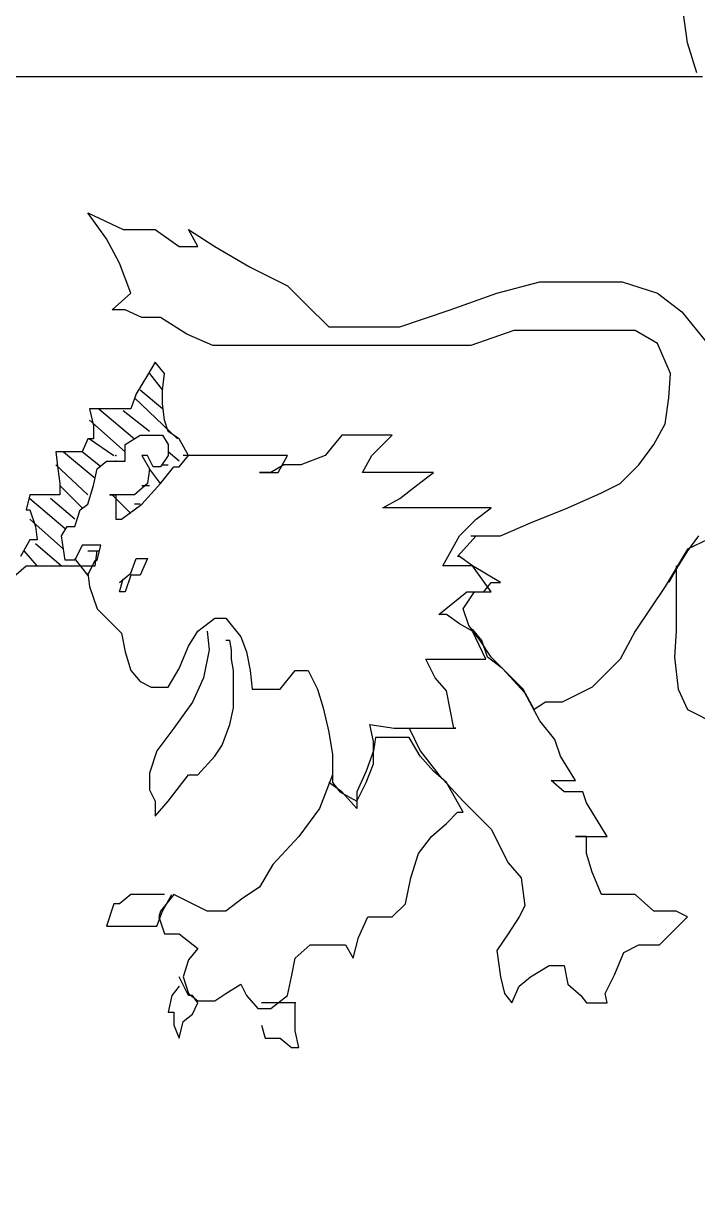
# Model space of a CAD drawing. Extents: x 748454 to 749044, y 4315881 to 4316908.
# Drawn here: x 748485.58 to 748489.2, y 4316742.19 to 4316748.42 of the extents above; entities that cross this region are included whole.
import ezdxf

# ---------------------------------------------------------------- set-up
doc = ezdxf.new("R2010")
doc.units = 0
doc.layers.get('0').update_dxf_attribs({"linetype": 'CONTINUOUS'})

msp = doc.modelspace()

# ---------------------------------------------------------------- linework, layer by layer
at = {"color": 0, "linetype": 'CONTINUOUS'}
for p, q in [((748489.14, 4316748.32), (748489.11, 4316748.54)), ((748489.14, 4316748.32), (748489.11, 4316748.54)), ((748489.19, 4316748.16), (748489.14, 4316748.32)), ((748489.19, 4316748.16), (748489.14, 4316748.32)), ((748485.2, 4316748.14), (748487.6, 4316748.14)), ((748485.2, 4316748.14), (748487.6, 4316748.14)), ((748487.6, 4316748.14), (748489.14, 4316748.14)), ((748487.6, 4316748.14), (748489.14, 4316748.14)), ((748489.14, 4316748.14), (748489.22, 4316748.14)), ((748489.14, 4316748.14), (748489.22, 4316748.14)), ((748486.03, 4316747.27), (748485.93, 4316747.41)), ((748485.93, 4316747.41), (748486.12, 4316747.32)), ((748486.03, 4316747.27), (748485.93, 4316747.41)), ((748485.93, 4316747.41), (748486.12, 4316747.32)), ((748486.12, 4316747.32), (748486.29, 4316747.32)), ((748486.12, 4316747.32), (748486.29, 4316747.32)), ((748486.29, 4316747.32), (748486.42, 4316747.23)), ((748486.29, 4316747.32), (748486.42, 4316747.23)), ((748486.47, 4316747.32), (748486.61, 4316747.23)), ((748486.52, 4316747.23), (748486.47, 4316747.32)), ((748486.47, 4316747.32), (748486.61, 4316747.23)), ((748486.52, 4316747.23), (748486.47, 4316747.32)), ((748486.1, 4316747.14), (748486.03, 4316747.27)), ((748486.1, 4316747.14), (748486.03, 4316747.27)), ((748486.42, 4316747.23), (748486.52, 4316747.23)), ((748486.42, 4316747.23), (748486.52, 4316747.23)), ((748486.61, 4316747.23), (748486.8, 4316747.12)), ((748486.61, 4316747.23), (748486.8, 4316747.12)), ((748486.16, 4316746.98), (748486.1, 4316747.14)), ((748486.16, 4316746.98), (748486.1, 4316747.14)), ((748486.8, 4316747.12), (748487, 4316747.02)), ((748486.8, 4316747.12), (748487, 4316747.02)), ((748487, 4316747.02), (748487.1, 4316746.92)), ((748487, 4316747.02), (748487.1, 4316746.92)), ((748488.12, 4316746.98), (748488.35, 4316747.04)), ((748488.12, 4316746.98), (748488.35, 4316747.04)), ((748488.35, 4316747.04), (748488.58, 4316747.04)), ((748488.35, 4316747.04), (748488.58, 4316747.04)), ((748488.58, 4316747.04), (748488.79, 4316747.04)), ((748488.58, 4316747.04), (748488.79, 4316747.04)), ((748488.79, 4316747.04), (748488.98, 4316746.98)), ((748488.79, 4316747.04), (748488.98, 4316746.98)), ((748486.06, 4316746.89), (748486.16, 4316746.98)), ((748486.06, 4316746.89), (748486.16, 4316746.98)), ((748487.87, 4316746.89), (748488.12, 4316746.98)), ((748487.87, 4316746.89), (748488.12, 4316746.98)), ((748488.98, 4316746.98), (748489.11, 4316746.88)), ((748488.98, 4316746.98), (748489.11, 4316746.88)), ((748486.13, 4316746.89), (748486.06, 4316746.89)), ((748486.13, 4316746.89), (748486.06, 4316746.89)), ((748486.22, 4316746.85), (748486.13, 4316746.89)), ((748486.22, 4316746.85), (748486.13, 4316746.89)), ((748487.1, 4316746.92), (748487.22, 4316746.8)), ((748487.1, 4316746.92), (748487.22, 4316746.8)), ((748487.6, 4316746.8), (748487.87, 4316746.89)), ((748487.6, 4316746.8), (748487.87, 4316746.89)), ((748486.32, 4316746.85), (748486.22, 4316746.85)), ((748486.32, 4316746.85), (748486.22, 4316746.85)), ((748486.46, 4316746.76), (748486.32, 4316746.85)), ((748486.46, 4316746.76), (748486.32, 4316746.85)), ((748489.11, 4316746.88), (748489.24, 4316746.72)), ((748489.11, 4316746.88), (748489.24, 4316746.72)), ((748486.6, 4316746.7), (748486.46, 4316746.76)), ((748486.6, 4316746.7), (748486.46, 4316746.76)), ((748487.22, 4316746.8), (748487.34, 4316746.8)), ((748487.22, 4316746.8), (748487.34, 4316746.8)), ((748487.34, 4316746.8), (748487.6, 4316746.8)), ((748487.34, 4316746.8), (748487.6, 4316746.8)), ((748488.21, 4316746.78), (748487.98, 4316746.7)), ((748488.21, 4316746.78), (748487.98, 4316746.7)), ((748488.49, 4316746.78), (748488.21, 4316746.78)), ((748488.49, 4316746.78), (748488.21, 4316746.78)), ((748488.69, 4316746.78), (748488.49, 4316746.78)), ((748488.69, 4316746.78), (748488.49, 4316746.78)), ((748488.86, 4316746.78), (748488.69, 4316746.78)), ((748488.86, 4316746.78), (748488.69, 4316746.78)), ((748488.98, 4316746.71), (748488.86, 4316746.78)), ((748488.98, 4316746.71), (748488.86, 4316746.78)), ((748486.81, 4316746.7), (748486.6, 4316746.7)), ((748486.81, 4316746.7), (748486.6, 4316746.7)), ((748486.99, 4316746.7), (748486.81, 4316746.7)), ((748486.99, 4316746.7), (748486.81, 4316746.7)), ((748487.11, 4316746.7), (748486.99, 4316746.7)), ((748487.11, 4316746.7), (748486.99, 4316746.7)), ((748487.33, 4316746.7), (748487.11, 4316746.7)), ((748487.33, 4316746.7), (748487.11, 4316746.7)), ((748487.59, 4316746.7), (748487.33, 4316746.7)), ((748487.59, 4316746.7), (748487.33, 4316746.7)), ((748487.78, 4316746.7), (748487.59, 4316746.7)), ((748487.78, 4316746.7), (748487.59, 4316746.7)), ((748487.98, 4316746.7), (748487.78, 4316746.7)), ((748487.98, 4316746.7), (748487.78, 4316746.7)), ((748489.05, 4316746.55), (748488.98, 4316746.71)), ((748489.05, 4316746.55), (748488.98, 4316746.71)), ((748486.29, 4316746.61), (748486.25, 4316746.54)), ((748486.29, 4316746.61), (748486.25, 4316746.54)), ((748486.34, 4316746.55), (748486.29, 4316746.61)), ((748486.34, 4316746.55), (748486.29, 4316746.61)), ((748486.25, 4316746.54), (748486.19, 4316746.44)), ((748486.25, 4316746.54), (748486.19, 4316746.44)), ((748486.26, 4316746.55), (748486.33, 4316746.46)), ((748486.26, 4316746.55), (748486.33, 4316746.46)), ((748486.33, 4316746.46), (748486.34, 4316746.55)), ((748486.33, 4316746.46), (748486.34, 4316746.55)), ((748489.04, 4316746.42), (748489.05, 4316746.55)), ((748489.04, 4316746.42), (748489.05, 4316746.55)), ((748486.33, 4316746.36), (748486.21, 4316746.46)), ((748486.33, 4316746.36), (748486.21, 4316746.46)), ((748486.33, 4316746.39), (748486.33, 4316746.46)), ((748486.33, 4316746.39), (748486.33, 4316746.46)), ((748486.19, 4316746.44), (748486.16, 4316746.36)), ((748486.19, 4316746.44), (748486.16, 4316746.36)), ((748486.18, 4316746.42), (748486.41, 4316746.2)), ((748486.18, 4316746.42), (748486.41, 4316746.2)), ((748486.34, 4316746.3), (748486.33, 4316746.39)), ((748486.34, 4316746.3), (748486.33, 4316746.39)), ((748489.02, 4316746.28), (748489.04, 4316746.42)), ((748489.02, 4316746.28), (748489.04, 4316746.42)), ((748486, 4316746.36), (748485.94, 4316746.36)), ((748485.94, 4316746.36), (748485.96, 4316746.27)), ((748486, 4316746.36), (748485.94, 4316746.36)), ((748485.94, 4316746.36), (748485.96, 4316746.27)), ((748485.99, 4316746.36), (748486.18, 4316746.2)), ((748485.99, 4316746.36), (748486.18, 4316746.2)), ((748486.05, 4316746.36), (748486, 4316746.36)), ((748486.05, 4316746.36), (748486, 4316746.36)), ((748486.12, 4316746.36), (748486.05, 4316746.36)), ((748486.12, 4316746.36), (748486.05, 4316746.36)), ((748486.16, 4316746.36), (748486.12, 4316746.36)), ((748486.16, 4316746.36), (748486.12, 4316746.36)), ((748486.26, 4316746.24), (748486.12, 4316746.35)), ((748486.26, 4316746.24), (748486.12, 4316746.35)), ((748486.13, 4316746.13), (748485.94, 4316746.3)), ((748486.13, 4316746.13), (748485.94, 4316746.3)), ((748485.96, 4316746.27), (748485.96, 4316746.2)), ((748485.96, 4316746.27), (748485.96, 4316746.2)), ((748486.36, 4316746.24), (748486.34, 4316746.3)), ((748486.36, 4316746.24), (748486.34, 4316746.3)), ((748488.96, 4316746.17), (748489.02, 4316746.28)), ((748488.96, 4316746.17), (748489.02, 4316746.28)), ((748485.93, 4316746.2), (748485.9, 4316746.13)), ((748485.93, 4316746.2), (748485.9, 4316746.13)), ((748485.96, 4316746.2), (748485.93, 4316746.2)), ((748485.96, 4316746.2), (748485.93, 4316746.2)), ((748485.94, 4316746.2), (748486.07, 4316746.11)), ((748485.94, 4316746.2), (748486.07, 4316746.11)), ((748486.13, 4316746.17), (748486.21, 4316746.22)), ((748486.13, 4316746.17), (748486.21, 4316746.22)), ((748486.21, 4316746.22), (748486.27, 4316746.22)), ((748486.21, 4316746.22), (748486.27, 4316746.22)), ((748486.27, 4316746.22), (748486.33, 4316746.22)), ((748486.27, 4316746.22), (748486.33, 4316746.22)), ((748486.33, 4316746.22), (748486.36, 4316746.17)), ((748486.33, 4316746.22), (748486.36, 4316746.17)), ((748486.42, 4316746.2), (748486.36, 4316746.24)), ((748486.42, 4316746.2), (748486.36, 4316746.24)), ((748486.47, 4316746.11), (748486.42, 4316746.2)), ((748486.47, 4316746.11), (748486.42, 4316746.2)), ((748487.29, 4316746.22), (748487.2, 4316746.11)), ((748487.29, 4316746.22), (748487.2, 4316746.11)), ((748487.4, 4316746.22), (748487.29, 4316746.22)), ((748487.4, 4316746.22), (748487.29, 4316746.22)), ((748487.56, 4316746.22), (748487.4, 4316746.22)), ((748487.56, 4316746.22), (748487.4, 4316746.22)), ((748487.51, 4316746.17), (748487.56, 4316746.22)), ((748487.51, 4316746.17), (748487.56, 4316746.22)), ((748486.13, 4316746.08), (748486.13, 4316746.17)), ((748486.13, 4316746.08), (748486.13, 4316746.17)), ((748486.36, 4316746.17), (748486.36, 4316746.11)), ((748486.36, 4316746.17), (748486.36, 4316746.11)), ((748487.45, 4316746.11), (748487.51, 4316746.17)), ((748487.45, 4316746.11), (748487.51, 4316746.17)), ((748488.88, 4316746.06), (748488.96, 4316746.17)), ((748488.88, 4316746.06), (748488.96, 4316746.17)), ((748485.78, 4316746.13), (748485.76, 4316746.13)), ((748485.76, 4316746.13), (748485.77, 4316746.04)), ((748485.78, 4316746.13), (748485.76, 4316746.13)), ((748485.76, 4316746.13), (748485.77, 4316746.04)), ((748485.86, 4316746.13), (748485.78, 4316746.13)), ((748485.86, 4316746.13), (748485.78, 4316746.13)), ((748485.8, 4316746.13), (748485.97, 4316745.99)), ((748485.8, 4316746.13), (748485.97, 4316745.99)), ((748485.9, 4316746.13), (748485.86, 4316746.13)), ((748485.9, 4316746.13), (748485.86, 4316746.13)), ((748486, 4316746.05), (748485.9, 4316746.13)), ((748486, 4316746.05), (748485.9, 4316746.13)), ((748485.98, 4316746.04), (748486.03, 4316746.08)), ((748485.98, 4316746.04), (748486.03, 4316746.08)), ((748486.03, 4316746.08), (748486.08, 4316746.08)), ((748486.03, 4316746.08), (748486.08, 4316746.08)), ((748486.08, 4316746.08), (748486.13, 4316746.08)), ((748486.08, 4316746.08), (748486.13, 4316746.08)), ((748486.25, 4316746.11), (748486.22, 4316746.11)), ((748486.22, 4316746.11), (748486.26, 4316746.04)), ((748486.25, 4316746.11), (748486.22, 4316746.11)), ((748486.22, 4316746.11), (748486.26, 4316746.04)), ((748486.28, 4316746.05), (748486.25, 4316746.11)), ((748486.28, 4316746.05), (748486.25, 4316746.11)), ((748486.36, 4316746.11), (748486.32, 4316746.05)), ((748486.36, 4316746.11), (748486.32, 4316746.05)), ((748486.42, 4316746.08), (748486.36, 4316746.13)), ((748486.42, 4316746.08), (748486.36, 4316746.13)), ((748486.42, 4316746.05), (748486.47, 4316746.11)), ((748486.42, 4316746.05), (748486.47, 4316746.11)), ((748486.47, 4316746.11), (748486.44, 4316746.11)), ((748486.47, 4316746.11), (748486.44, 4316746.11)), ((748486.52, 4316746.11), (748486.47, 4316746.11)), ((748486.52, 4316746.11), (748486.47, 4316746.11)), ((748486.6, 4316746.11), (748486.52, 4316746.11)), ((748486.6, 4316746.11), (748486.52, 4316746.11)), ((748486.75, 4316746.11), (748486.6, 4316746.11)), ((748486.75, 4316746.11), (748486.6, 4316746.11)), ((748486.85, 4316746.11), (748486.75, 4316746.11)), ((748486.85, 4316746.11), (748486.75, 4316746.11)), ((748486.98, 4316746.11), (748486.85, 4316746.11)), ((748486.98, 4316746.11), (748486.85, 4316746.11)), ((748486.95, 4316746.02), (748487, 4316746.11)), ((748486.95, 4316746.02), (748487, 4316746.11)), ((748487, 4316746.11), (748486.98, 4316746.11)), ((748487, 4316746.11), (748486.98, 4316746.11)), ((748487.2, 4316746.11), (748487.07, 4316746.06)), ((748487.2, 4316746.11), (748487.07, 4316746.06)), ((748487.4, 4316746.02), (748487.45, 4316746.11)), ((748487.4, 4316746.02), (748487.45, 4316746.11)), ((748485.93, 4316745.9), (748485.76, 4316746.06)), ((748485.93, 4316745.9), (748485.76, 4316746.06)), ((748485.77, 4316746.04), (748485.78, 4316745.96)), ((748485.77, 4316746.04), (748485.78, 4316745.96)), ((748485.96, 4316745.95), (748485.98, 4316746.04)), ((748485.96, 4316745.95), (748485.98, 4316746.04)), ((748486.26, 4316746.04), (748486.25, 4316745.96)), ((748486.26, 4316746.04), (748486.25, 4316745.96)), ((748486.32, 4316745.96), (748486.26, 4316746.04)), ((748486.32, 4316745.96), (748486.26, 4316746.04)), ((748486.32, 4316746.05), (748486.28, 4316746.05)), ((748486.32, 4316746.05), (748486.28, 4316746.05)), ((748486.32, 4316745.96), (748486.39, 4316746.05)), ((748486.32, 4316745.96), (748486.39, 4316746.05)), ((748486.33, 4316746.06), (748486.36, 4316746.06)), ((748486.33, 4316746.06), (748486.36, 4316746.06)), ((748486.39, 4316746.05), (748486.42, 4316746.05)), ((748486.39, 4316746.05), (748486.42, 4316746.05)), ((748486.87, 4316746.02), (748486.85, 4316746.02)), ((748486.85, 4316746.02), (748486.95, 4316746.02)), ((748486.87, 4316746.02), (748486.85, 4316746.02)), ((748486.85, 4316746.02), (748486.95, 4316746.02)), ((748486.91, 4316746.02), (748486.87, 4316746.02)), ((748486.91, 4316746.02), (748486.87, 4316746.02)), ((748486.98, 4316746.06), (748486.91, 4316746.02)), ((748486.98, 4316746.06), (748486.91, 4316746.02)), ((748487.07, 4316746.06), (748486.98, 4316746.06)), ((748487.07, 4316746.06), (748486.98, 4316746.06)), ((748487.43, 4316746.02), (748487.4, 4316746.02)), ((748487.43, 4316746.02), (748487.4, 4316746.02)), ((748487.51, 4316746.02), (748487.43, 4316746.02)), ((748487.51, 4316746.02), (748487.43, 4316746.02)), ((748487.6, 4316746.02), (748487.51, 4316746.02)), ((748487.6, 4316746.02), (748487.51, 4316746.02)), ((748487.72, 4316746.02), (748487.6, 4316746.02)), ((748487.72, 4316746.02), (748487.6, 4316746.02)), ((748487.69, 4316745.95), (748487.78, 4316746.02)), ((748487.69, 4316745.95), (748487.78, 4316746.02)), ((748487.78, 4316746.02), (748487.72, 4316746.02)), ((748487.78, 4316746.02), (748487.72, 4316746.02)), ((748488.78, 4316745.96), (748488.88, 4316746.06)), ((748488.78, 4316745.96), (748488.88, 4316746.06)), ((748485.78, 4316745.96), (748485.78, 4316745.9)), ((748485.78, 4316745.96), (748485.78, 4316745.9)), ((748485.78, 4316745.95), (748485.9, 4316745.83)), ((748485.78, 4316745.95), (748485.9, 4316745.83)), ((748485.93, 4316745.85), (748485.96, 4316745.95)), ((748485.93, 4316745.85), (748485.96, 4316745.95)), ((748486.25, 4316745.96), (748486.18, 4316745.9)), ((748486.25, 4316745.96), (748486.18, 4316745.9)), ((748486.22, 4316745.85), (748486.32, 4316745.96)), ((748486.22, 4316745.85), (748486.32, 4316745.96)), ((748486.22, 4316745.95), (748486.26, 4316745.95)), ((748486.22, 4316745.95), (748486.26, 4316745.95)), ((748487.6, 4316745.88), (748487.69, 4316745.95)), ((748487.6, 4316745.88), (748487.69, 4316745.95)), ((748488.68, 4316745.91), (748488.78, 4316745.96)), ((748488.68, 4316745.91), (748488.78, 4316745.96)), ((748485.62, 4316745.9), (748485.6, 4316745.82)), ((748485.62, 4316745.9), (748485.6, 4316745.82)), ((748485.65, 4316745.9), (748485.62, 4316745.9)), ((748485.65, 4316745.9), (748485.62, 4316745.9)), ((748485.71, 4316745.9), (748485.65, 4316745.9)), ((748485.71, 4316745.9), (748485.65, 4316745.9)), ((748485.73, 4316745.9), (748485.71, 4316745.9)), ((748485.73, 4316745.9), (748485.71, 4316745.9)), ((748485.78, 4316745.9), (748485.73, 4316745.9)), ((748485.78, 4316745.9), (748485.73, 4316745.9)), ((748486.09, 4316745.9), (748486.05, 4316745.9)), ((748486.05, 4316745.9), (748486.08, 4316745.9)), ((748486.09, 4316745.9), (748486.05, 4316745.9)), ((748486.05, 4316745.9), (748486.08, 4316745.9)), ((748486.06, 4316745.9), (748486.16, 4316745.8)), ((748486.06, 4316745.9), (748486.16, 4316745.8)), ((748486.08, 4316745.9), (748486.08, 4316745.77)), ((748486.08, 4316745.9), (748486.08, 4316745.77)), ((748486.11, 4316745.9), (748486.09, 4316745.9)), ((748486.11, 4316745.9), (748486.09, 4316745.9)), ((748486.13, 4316745.9), (748486.11, 4316745.9)), ((748486.13, 4316745.9), (748486.11, 4316745.9)), ((748486.18, 4316745.9), (748486.13, 4316745.9)), ((748486.18, 4316745.9), (748486.13, 4316745.9)), ((748488.5, 4316745.83), (748488.68, 4316745.91)), ((748488.5, 4316745.83), (748488.68, 4316745.91)), ((748485.62, 4316745.88), (748485.81, 4316745.72)), ((748485.62, 4316745.88), (748485.81, 4316745.72)), ((748485.86, 4316745.77), (748485.73, 4316745.88)), ((748485.86, 4316745.77), (748485.73, 4316745.88)), ((748485.89, 4316745.82), (748485.93, 4316745.85)), ((748485.89, 4316745.82), (748485.93, 4316745.85)), ((748486.11, 4316745.77), (748486.22, 4316745.85)), ((748486.11, 4316745.77), (748486.22, 4316745.85)), ((748486.21, 4316745.85), (748486.18, 4316745.85)), ((748486.21, 4316745.85), (748486.18, 4316745.85)), ((748487.51, 4316745.83), (748487.6, 4316745.88)), ((748487.51, 4316745.83), (748487.6, 4316745.88)), ((748487.59, 4316745.83), (748487.51, 4316745.83)), ((748487.59, 4316745.83), (748487.51, 4316745.83)), ((748487.67, 4316745.83), (748487.59, 4316745.83)), ((748487.67, 4316745.83), (748487.59, 4316745.83)), ((748487.79, 4316745.83), (748487.67, 4316745.83)), ((748487.79, 4316745.83), (748487.67, 4316745.83)), ((748487.92, 4316745.83), (748487.79, 4316745.83)), ((748487.92, 4316745.83), (748487.79, 4316745.83)), ((748488.09, 4316745.83), (748487.92, 4316745.83)), ((748488.09, 4316745.83), (748487.92, 4316745.83)), ((748488.01, 4316745.77), (748488.09, 4316745.83)), ((748488.01, 4316745.77), (748488.09, 4316745.83)), ((748488.3, 4316745.75), (748488.5, 4316745.83)), ((748488.3, 4316745.75), (748488.5, 4316745.83)), ((748485.6, 4316745.82), (748485.62, 4316745.82)), ((748485.6, 4316745.82), (748485.62, 4316745.82)), ((748485.62, 4316745.82), (748485.65, 4316745.73)), ((748485.62, 4316745.82), (748485.65, 4316745.73)), ((748485.8, 4316745.61), (748485.62, 4316745.77)), ((748485.8, 4316745.61), (748485.62, 4316745.77)), ((748485.86, 4316745.73), (748485.89, 4316745.82)), ((748485.86, 4316745.73), (748485.89, 4316745.82)), ((748486.08, 4316745.77), (748486.11, 4316745.77)), ((748486.08, 4316745.77), (748486.11, 4316745.77)), ((748487.92, 4316745.68), (748488.01, 4316745.77)), ((748487.92, 4316745.68), (748488.01, 4316745.77)), ((748485.65, 4316745.73), (748485.66, 4316745.66)), ((748485.65, 4316745.73), (748485.66, 4316745.66)), ((748485.79, 4316745.68), (748485.82, 4316745.73)), ((748485.79, 4316745.68), (748485.82, 4316745.73)), ((748485.82, 4316745.73), (748485.86, 4316745.73)), ((748485.82, 4316745.73), (748485.86, 4316745.73)), ((748488.14, 4316745.68), (748488.3, 4316745.75)), ((748488.14, 4316745.68), (748488.3, 4316745.75)), ((748485.62, 4316745.66), (748485.57, 4316745.57)), ((748485.62, 4316745.66), (748485.57, 4316745.57)), ((748485.66, 4316745.66), (748485.62, 4316745.66)), ((748485.66, 4316745.66), (748485.62, 4316745.66)), ((748485.65, 4316745.64), (748485.79, 4316745.52)), ((748485.65, 4316745.64), (748485.79, 4316745.52)), ((748485.8, 4316745.61), (748485.79, 4316745.68)), ((748485.8, 4316745.61), (748485.79, 4316745.68)), ((748487.83, 4316745.52), (748487.92, 4316745.68)), ((748487.83, 4316745.52), (748487.92, 4316745.68)), ((748487.91, 4316745.57), (748488.01, 4316745.68)), ((748487.91, 4316745.57), (748488.01, 4316745.68)), ((748487.98, 4316745.68), (748488.14, 4316745.68)), ((748487.98, 4316745.68), (748488.14, 4316745.68)), ((748488.01, 4316745.68), (748488.07, 4316745.68)), ((748488.01, 4316745.68), (748488.07, 4316745.68)), ((748489.2, 4316745.68), (748489.14, 4316745.6)), ((748489.29, 4316745.68), (748489.14, 4316745.61)), ((748489.2, 4316745.68), (748489.14, 4316745.6)), ((748489.29, 4316745.68), (748489.14, 4316745.61)), ((748485.66, 4316745.52), (748485.59, 4316745.6)), ((748485.66, 4316745.52), (748485.59, 4316745.6)), ((748485.81, 4316745.55), (748485.8, 4316745.61)), ((748485.81, 4316745.55), (748485.8, 4316745.61)), ((748485.9, 4316745.63), (748485.86, 4316745.55)), ((748485.9, 4316745.63), (748485.86, 4316745.55)), ((748485.93, 4316745.63), (748485.9, 4316745.63)), ((748485.93, 4316745.63), (748485.9, 4316745.63)), ((748485.98, 4316745.63), (748485.93, 4316745.63)), ((748485.98, 4316745.63), (748485.93, 4316745.63)), ((748485.93, 4316745.6), (748485.97, 4316745.6)), ((748485.93, 4316745.6), (748485.97, 4316745.6)), ((748485.97, 4316745.6), (748485.98, 4316745.6)), ((748485.97, 4316745.52), (748485.98, 4316745.6)), ((748485.97, 4316745.6), (748485.98, 4316745.6)), ((748485.97, 4316745.52), (748485.98, 4316745.6)), ((748485.98, 4316745.55), (748486, 4316745.63)), ((748486, 4316745.63), (748485.98, 4316745.63)), ((748485.98, 4316745.55), (748486, 4316745.63)), ((748486, 4316745.63), (748485.98, 4316745.63)), ((748485.98, 4316745.6), (748485.99, 4316745.6)), ((748485.98, 4316745.6), (748485.99, 4316745.6)), ((748489.14, 4316745.61), (748489.02, 4316745.41)), ((748489.14, 4316745.61), (748489.02, 4316745.41)), ((748489.14, 4316745.6), (748489.09, 4316745.52)), ((748489.14, 4316745.6), (748489.09, 4316745.52)), ((748485.52, 4316745.45), (748485.6, 4316745.52)), ((748485.52, 4316745.45), (748485.6, 4316745.52)), ((748485.6, 4316745.52), (748485.68, 4316745.52)), ((748485.6, 4316745.52), (748485.68, 4316745.52)), ((748485.68, 4316745.52), (748485.76, 4316745.52)), ((748485.68, 4316745.52), (748485.76, 4316745.52)), ((748485.76, 4316745.52), (748485.82, 4316745.52)), ((748485.76, 4316745.52), (748485.82, 4316745.52)), ((748485.86, 4316745.55), (748485.81, 4316745.55)), ((748485.86, 4316745.55), (748485.81, 4316745.55)), ((748485.82, 4316745.52), (748485.86, 4316745.52)), ((748485.82, 4316745.52), (748485.86, 4316745.52)), ((748485.93, 4316745.47), (748485.86, 4316745.56)), ((748485.93, 4316745.47), (748485.86, 4316745.56)), ((748485.86, 4316745.52), (748485.89, 4316745.52)), ((748485.86, 4316745.52), (748485.89, 4316745.52)), ((748485.89, 4316745.52), (748485.9, 4316745.52)), ((748485.89, 4316745.52), (748485.9, 4316745.52)), ((748485.9, 4316745.52), (748485.94, 4316745.52)), ((748485.9, 4316745.52), (748485.94, 4316745.52)), ((748485.93, 4316745.47), (748485.97, 4316745.55)), ((748485.93, 4316745.47), (748485.97, 4316745.55)), ((748485.94, 4316745.52), (748485.97, 4316745.52)), ((748485.94, 4316745.52), (748485.97, 4316745.52)), ((748485.97, 4316745.55), (748485.98, 4316745.55)), ((748485.97, 4316745.55), (748485.98, 4316745.55)), ((748486.16, 4316745.48), (748486.19, 4316745.56)), ((748486.16, 4316745.48), (748486.19, 4316745.56)), ((748486.19, 4316745.56), (748486.25, 4316745.56)), ((748486.19, 4316745.56), (748486.25, 4316745.56)), ((748486.25, 4316745.56), (748486.21, 4316745.47)), ((748486.25, 4316745.56), (748486.21, 4316745.47)), ((748487.92, 4316745.52), (748487.83, 4316745.52)), ((748487.92, 4316745.52), (748487.83, 4316745.52)), ((748487.92, 4316745.57), (748487.91, 4316745.57)), ((748487.92, 4316745.57), (748487.91, 4316745.57)), ((748487.99, 4316745.52), (748487.92, 4316745.57)), ((748487.99, 4316745.52), (748487.92, 4316745.57)), ((748487.99, 4316745.52), (748487.92, 4316745.52)), ((748487.99, 4316745.52), (748487.92, 4316745.52)), ((748488.09, 4316745.38), (748487.99, 4316745.52)), ((748488.14, 4316745.43), (748487.99, 4316745.52)), ((748488.09, 4316745.38), (748487.99, 4316745.52)), ((748488.14, 4316745.43), (748487.99, 4316745.52)), ((748489.09, 4316745.52), (748489.04, 4316745.43)), ((748489.09, 4316745.52), (748489.04, 4316745.43)), ((748489.08, 4316745.52), (748489.08, 4316745.35)), ((748489.08, 4316745.52), (748489.08, 4316745.35)), ((748485.93, 4316745.48), (748485.94, 4316745.41)), ((748485.93, 4316745.48), (748485.94, 4316745.41)), ((748486.1, 4316745.43), (748486.16, 4316745.48)), ((748486.1, 4316745.43), (748486.16, 4316745.48)), ((748486.1, 4316745.38), (748486.12, 4316745.45)), ((748486.1, 4316745.38), (748486.12, 4316745.45)), ((748486.16, 4316745.47), (748486.13, 4316745.38)), ((748486.16, 4316745.47), (748486.13, 4316745.38)), ((748486.18, 4316745.47), (748486.16, 4316745.47)), ((748486.18, 4316745.47), (748486.16, 4316745.47)), ((748486.21, 4316745.47), (748486.18, 4316745.47)), ((748486.21, 4316745.47), (748486.18, 4316745.47)), ((748485.94, 4316745.41), (748485.98, 4316745.29)), ((748485.94, 4316745.41), (748485.98, 4316745.29)), ((748488.05, 4316745.38), (748488.09, 4316745.43)), ((748488.05, 4316745.38), (748488.09, 4316745.43)), ((748488.09, 4316745.43), (748488.14, 4316745.43)), ((748488.09, 4316745.43), (748488.14, 4316745.43)), ((748489.02, 4316745.41), (748488.86, 4316745.17)), ((748489.02, 4316745.41), (748488.86, 4316745.17)), ((748486.11, 4316745.38), (748486.1, 4316745.38)), ((748486.11, 4316745.38), (748486.1, 4316745.38)), ((748486.13, 4316745.38), (748486.11, 4316745.38)), ((748486.13, 4316745.38), (748486.11, 4316745.38)), ((748487.81, 4316745.26), (748487.96, 4316745.38)), ((748487.81, 4316745.26), (748487.96, 4316745.38)), ((748487.94, 4316745.29), (748488, 4316745.38)), ((748487.94, 4316745.29), (748488, 4316745.38)), ((748487.96, 4316745.38), (748488.05, 4316745.38)), ((748487.96, 4316745.38), (748488.05, 4316745.38)), ((748488, 4316745.38), (748488.07, 4316745.38)), ((748488, 4316745.38), (748488.07, 4316745.38)), ((748488.07, 4316745.38), (748488.09, 4316745.38)), ((748488.07, 4316745.38), (748488.09, 4316745.38)), ((748489.08, 4316745.35), (748489.08, 4316745.17)), ((748489.08, 4316745.35), (748489.08, 4316745.17)), ((748485.98, 4316745.29), (748486.06, 4316745.21)), ((748485.98, 4316745.29), (748486.06, 4316745.21)), ((748487.97, 4316745.2), (748487.94, 4316745.29)), ((748487.97, 4316745.2), (748487.94, 4316745.29)), ((748486.06, 4316745.21), (748486.11, 4316745.16)), ((748486.06, 4316745.21), (748486.11, 4316745.16)), ((748486.52, 4316745.17), (748486.61, 4316745.24)), ((748486.52, 4316745.17), (748486.61, 4316745.24)), ((748486.61, 4316745.24), (748486.67, 4316745.24)), ((748486.61, 4316745.24), (748486.67, 4316745.24)), ((748486.67, 4316745.24), (748486.75, 4316745.14)), ((748486.67, 4316745.24), (748486.75, 4316745.14)), ((748487.85, 4316745.26), (748487.81, 4316745.26)), ((748487.85, 4316745.26), (748487.81, 4316745.26)), ((748487.92, 4316745.21), (748487.85, 4316745.26)), ((748487.92, 4316745.21), (748487.85, 4316745.26)), ((748487.99, 4316745.17), (748487.92, 4316745.21)), ((748487.99, 4316745.17), (748487.92, 4316745.21)), ((748488.03, 4316745.12), (748487.97, 4316745.2)), ((748488.03, 4316745.12), (748487.97, 4316745.2)), ((748486.11, 4316745.16), (748486.13, 4316745.06)), ((748486.11, 4316745.16), (748486.13, 4316745.06)), ((748486.47, 4316745.09), (748486.52, 4316745.17)), ((748486.47, 4316745.09), (748486.52, 4316745.17)), ((748486.57, 4316745.17), (748486.58, 4316745.07)), ((748486.57, 4316745.17), (748486.58, 4316745.07)), ((748486.75, 4316745.14), (748486.78, 4316745.06)), ((748486.75, 4316745.14), (748486.78, 4316745.06)), ((748488.04, 4316745.12), (748487.99, 4316745.18)), ((748488.04, 4316745.12), (748487.99, 4316745.18)), ((748488.06, 4316745.02), (748487.99, 4316745.17)), ((748488.06, 4316745.02), (748487.99, 4316745.17)), ((748488.86, 4316745.17), (748488.78, 4316745.02)), ((748488.86, 4316745.17), (748488.78, 4316745.02)), ((748489.08, 4316745.17), (748489.07, 4316745.03)), ((748489.08, 4316745.17), (748489.07, 4316745.03)), ((748486.42, 4316744.97), (748486.47, 4316745.09)), ((748486.42, 4316744.97), (748486.47, 4316745.09)), ((748486.69, 4316745.12), (748486.67, 4316745.12)), ((748486.69, 4316745.12), (748486.67, 4316745.12)), ((748486.7, 4316745.07), (748486.69, 4316745.12)), ((748486.7, 4316745.07), (748486.69, 4316745.12)), ((748488.09, 4316745.03), (748488.03, 4316745.12)), ((748488.09, 4316745.03), (748488.03, 4316745.12)), ((748488.07, 4316745.03), (748488.04, 4316745.12)), ((748488.07, 4316745.03), (748488.04, 4316745.12)), ((748486.13, 4316745.06), (748486.16, 4316744.96)), ((748486.13, 4316745.06), (748486.16, 4316744.96)), ((748486.58, 4316745.07), (748486.55, 4316744.92)), ((748486.58, 4316745.07), (748486.55, 4316744.92)), ((748486.7, 4316745.02), (748486.7, 4316745.07)), ((748486.7, 4316745.02), (748486.7, 4316745.07)), ((748486.71, 4316744.96), (748486.7, 4316745.02)), ((748486.71, 4316744.96), (748486.7, 4316745.02)), ((748486.78, 4316745.06), (748486.8, 4316744.96)), ((748486.78, 4316745.06), (748486.8, 4316744.96)), ((748487.79, 4316744.92), (748487.74, 4316745.02)), ((748487.74, 4316745.02), (748487.87, 4316745.02)), ((748487.79, 4316744.92), (748487.74, 4316745.02)), ((748487.74, 4316745.02), (748487.87, 4316745.02)), ((748487.87, 4316745.02), (748488, 4316745.02)), ((748487.87, 4316745.02), (748488, 4316745.02)), ((748488, 4316745.02), (748488.06, 4316745.02)), ((748488, 4316745.02), (748488.06, 4316745.02)), ((748488.15, 4316744.97), (748488.07, 4316745.03)), ((748488.15, 4316744.97), (748488.07, 4316745.03)), ((748488.15, 4316744.97), (748488.09, 4316745.03)), ((748488.15, 4316744.97), (748488.09, 4316745.03)), ((748488.78, 4316745.02), (748488.63, 4316744.87)), ((748488.78, 4316745.02), (748488.63, 4316744.87)), ((748489.07, 4316745.03), (748489.09, 4316744.86)), ((748489.07, 4316745.03), (748489.09, 4316744.86)), ((748486.16, 4316744.96), (748486.21, 4316744.9)), ((748486.16, 4316744.96), (748486.21, 4316744.9)), ((748486.36, 4316744.87), (748486.42, 4316744.97)), ((748486.36, 4316744.87), (748486.42, 4316744.97)), ((748486.71, 4316744.86), (748486.71, 4316744.96)), ((748486.71, 4316744.86), (748486.71, 4316744.96)), ((748486.8, 4316744.96), (748486.81, 4316744.86)), ((748486.8, 4316744.96), (748486.81, 4316744.86)), ((748486.96, 4316744.86), (748487.04, 4316744.96)), ((748486.96, 4316744.86), (748487.04, 4316744.96)), ((748487.04, 4316744.96), (748487.11, 4316744.96)), ((748487.04, 4316744.96), (748487.11, 4316744.96)), ((748487.11, 4316744.96), (748487.16, 4316744.86)), ((748487.11, 4316744.96), (748487.16, 4316744.86)), ((748488.26, 4316744.86), (748488.15, 4316744.97)), ((748488.27, 4316744.84), (748488.15, 4316744.97)), ((748488.26, 4316744.86), (748488.15, 4316744.97)), ((748488.27, 4316744.84), (748488.15, 4316744.97)), ((748486.21, 4316744.9), (748486.27, 4316744.87)), ((748486.21, 4316744.9), (748486.27, 4316744.87)), ((748486.55, 4316744.92), (748486.49, 4316744.79)), ((748486.55, 4316744.92), (748486.49, 4316744.79)), ((748487.85, 4316744.85), (748487.79, 4316744.92)), ((748487.85, 4316744.85), (748487.79, 4316744.92)), ((748486.27, 4316744.87), (748486.36, 4316744.87)), ((748486.27, 4316744.87), (748486.36, 4316744.87)), ((748486.71, 4316744.76), (748486.71, 4316744.86)), ((748486.71, 4316744.76), (748486.71, 4316744.86)), ((748486.81, 4316744.86), (748486.89, 4316744.86)), ((748486.81, 4316744.86), (748486.89, 4316744.86)), ((748486.89, 4316744.86), (748486.96, 4316744.86)), ((748486.89, 4316744.86), (748486.96, 4316744.86)), ((748487.16, 4316744.86), (748487.19, 4316744.76)), ((748487.16, 4316744.86), (748487.19, 4316744.76)), ((748487.89, 4316744.65), (748487.85, 4316744.85)), ((748487.89, 4316744.65), (748487.85, 4316744.85)), ((748488.32, 4316744.75), (748488.26, 4316744.86)), ((748488.32, 4316744.75), (748488.26, 4316744.86)), ((748488.35, 4316744.69), (748488.27, 4316744.84)), ((748488.35, 4316744.69), (748488.27, 4316744.84)), ((748488.63, 4316744.87), (748488.47, 4316744.79)), ((748488.63, 4316744.87), (748488.47, 4316744.79)), ((748489.09, 4316744.86), (748489.14, 4316744.75)), ((748489.09, 4316744.86), (748489.14, 4316744.75)), ((748486.49, 4316744.79), (748486.39, 4316744.65)), ((748486.49, 4316744.79), (748486.39, 4316744.65)), ((748488.38, 4316744.79), (748488.32, 4316744.75)), ((748488.38, 4316744.79), (748488.32, 4316744.75)), ((748488.47, 4316744.79), (748488.38, 4316744.79)), ((748488.47, 4316744.79), (748488.38, 4316744.79)), ((748486.69, 4316744.67), (748486.71, 4316744.76)), ((748486.69, 4316744.67), (748486.71, 4316744.76)), ((748487.19, 4316744.76), (748487.22, 4316744.63)), ((748487.19, 4316744.76), (748487.22, 4316744.63)), ((748489.14, 4316744.75), (748489.3, 4316744.67)), ((748489.14, 4316744.75), (748489.3, 4316744.67)), ((748486.39, 4316744.65), (748486.3, 4316744.53)), ((748486.39, 4316744.65), (748486.3, 4316744.53)), ((748486.65, 4316744.56), (748486.69, 4316744.67)), ((748486.65, 4316744.56), (748486.69, 4316744.67)), ((748487.44, 4316744.67), (748487.57, 4316744.65)), ((748487.46, 4316744.58), (748487.44, 4316744.67)), ((748487.44, 4316744.67), (748487.57, 4316744.65)), ((748487.46, 4316744.58), (748487.44, 4316744.67)), ((748487.57, 4316744.65), (748487.68, 4316744.65)), ((748487.57, 4316744.65), (748487.68, 4316744.65)), ((748487.65, 4316744.65), (748487.71, 4316744.53)), ((748487.65, 4316744.65), (748487.71, 4316744.53)), ((748487.68, 4316744.65), (748487.76, 4316744.65)), ((748487.68, 4316744.65), (748487.76, 4316744.65)), ((748487.76, 4316744.65), (748487.81, 4316744.65)), ((748487.76, 4316744.65), (748487.81, 4316744.65)), ((748487.81, 4316744.65), (748487.9, 4316744.65)), ((748487.81, 4316744.65), (748487.9, 4316744.65)), ((748487.9, 4316744.65), (748487.89, 4316744.65)), ((748487.9, 4316744.65), (748487.89, 4316744.65)), ((748488.43, 4316744.59), (748488.35, 4316744.69)), ((748488.43, 4316744.59), (748488.35, 4316744.69)), ((748487.22, 4316744.63), (748487.24, 4316744.51)), ((748487.22, 4316744.63), (748487.24, 4316744.51)), ((748487.47, 4316744.6), (748487.46, 4316744.53)), ((748487.47, 4316744.6), (748487.46, 4316744.53)), ((748487.46, 4316744.46), (748487.46, 4316744.58)), ((748487.46, 4316744.46), (748487.46, 4316744.58)), ((748487.59, 4316744.6), (748487.47, 4316744.6)), ((748487.59, 4316744.6), (748487.47, 4316744.6)), ((748487.65, 4316744.6), (748487.59, 4316744.6)), ((748487.65, 4316744.6), (748487.59, 4316744.6)), ((748487.71, 4316744.5), (748487.65, 4316744.6)), ((748487.71, 4316744.5), (748487.65, 4316744.6)), ((748488.46, 4316744.5), (748488.43, 4316744.59)), ((748488.46, 4316744.5), (748488.43, 4316744.59)), ((748486.3, 4316744.53), (748486.26, 4316744.41)), ((748486.3, 4316744.53), (748486.26, 4316744.41)), ((748486.61, 4316744.5), (748486.65, 4316744.56)), ((748486.61, 4316744.5), (748486.65, 4316744.56)), ((748487.46, 4316744.53), (748487.42, 4316744.42)), ((748487.46, 4316744.53), (748487.42, 4316744.42)), ((748487.71, 4316744.53), (748487.81, 4316744.4)), ((748487.71, 4316744.53), (748487.81, 4316744.4)), ((748486.52, 4316744.4), (748486.61, 4316744.5)), ((748486.52, 4316744.4), (748486.61, 4316744.5)), ((748487.24, 4316744.51), (748487.24, 4316744.44)), ((748487.24, 4316744.51), (748487.24, 4316744.44)), ((748487.42, 4316744.36), (748487.46, 4316744.46)), ((748487.42, 4316744.36), (748487.46, 4316744.46)), ((748487.78, 4316744.42), (748487.71, 4316744.5)), ((748487.78, 4316744.42), (748487.71, 4316744.5)), ((748488.54, 4316744.37), (748488.46, 4316744.5)), ((748488.54, 4316744.37), (748488.46, 4316744.5)), ((748486.26, 4316744.41), (748486.26, 4316744.32)), ((748486.26, 4316744.41), (748486.26, 4316744.32)), ((748486.36, 4316744.26), (748486.47, 4316744.4)), ((748486.36, 4316744.26), (748486.47, 4316744.4)), ((748486.47, 4316744.4), (748486.52, 4316744.4)), ((748486.47, 4316744.4), (748486.52, 4316744.4)), ((748487.24, 4316744.4), (748487.17, 4316744.22)), ((748487.24, 4316744.4), (748487.17, 4316744.22)), ((748487.24, 4316744.44), (748487.24, 4316744.36)), ((748487.24, 4316744.44), (748487.24, 4316744.36)), ((748487.42, 4316744.42), (748487.37, 4316744.31)), ((748487.42, 4316744.42), (748487.37, 4316744.31)), ((748487.85, 4316744.36), (748487.78, 4316744.42)), ((748487.85, 4316744.36), (748487.78, 4316744.42)), ((748487.81, 4316744.4), (748487.94, 4316744.26)), ((748487.81, 4316744.4), (748487.94, 4316744.26)), ((748487.29, 4316744.31), (748487.22, 4316744.36)), ((748487.29, 4316744.31), (748487.22, 4316744.36)), ((748487.24, 4316744.36), (748487.28, 4316744.31)), ((748487.24, 4316744.36), (748487.28, 4316744.31)), ((748487.37, 4316744.26), (748487.42, 4316744.36)), ((748487.37, 4316744.26), (748487.42, 4316744.36)), ((748487.94, 4316744.2), (748487.85, 4316744.36)), ((748487.94, 4316744.2), (748487.85, 4316744.36)), ((748488.48, 4316744.31), (748488.41, 4316744.37)), ((748488.41, 4316744.37), (748488.44, 4316744.37)), ((748488.48, 4316744.31), (748488.41, 4316744.37)), ((748488.41, 4316744.37), (748488.44, 4316744.37)), ((748488.44, 4316744.37), (748488.54, 4316744.37)), ((748488.44, 4316744.37), (748488.54, 4316744.37)), ((748486.26, 4316744.32), (748486.29, 4316744.26)), ((748486.26, 4316744.32), (748486.29, 4316744.26)), ((748487.28, 4316744.31), (748487.37, 4316744.26)), ((748487.28, 4316744.31), (748487.37, 4316744.26)), ((748487.37, 4316744.22), (748487.29, 4316744.31)), ((748487.37, 4316744.22), (748487.29, 4316744.31)), ((748487.37, 4316744.31), (748487.37, 4316744.22)), ((748487.37, 4316744.31), (748487.37, 4316744.22)), ((748488.58, 4316744.31), (748488.48, 4316744.31)), ((748488.58, 4316744.31), (748488.48, 4316744.31)), ((748488.6, 4316744.25), (748488.58, 4316744.31)), ((748488.6, 4316744.25), (748488.58, 4316744.31)), ((748486.29, 4316744.26), (748486.29, 4316744.18)), ((748486.29, 4316744.18), (748486.36, 4316744.26)), ((748486.29, 4316744.26), (748486.29, 4316744.18)), ((748486.29, 4316744.18), (748486.36, 4316744.26)), ((748487.17, 4316744.22), (748487.06, 4316744.07)), ((748487.17, 4316744.22), (748487.06, 4316744.07)), ((748487.94, 4316744.26), (748488.09, 4316744.11)), ((748487.94, 4316744.26), (748488.09, 4316744.11)), ((748488.71, 4316744.07), (748488.6, 4316744.25)), ((748488.71, 4316744.07), (748488.6, 4316744.25)), ((748487.85, 4316744.14), (748487.91, 4316744.2)), ((748487.85, 4316744.14), (748487.91, 4316744.2)), ((748487.91, 4316744.2), (748487.94, 4316744.2)), ((748487.91, 4316744.2), (748487.94, 4316744.2)), ((748487.77, 4316744.07), (748487.85, 4316744.14)), ((748487.77, 4316744.07), (748487.85, 4316744.14)), ((748488.09, 4316744.11), (748488.18, 4316743.93)), ((748488.09, 4316744.11), (748488.18, 4316743.93)), ((748487.06, 4316744.07), (748486.92, 4316743.92)), ((748487.06, 4316744.07), (748486.92, 4316743.92)), ((748487.7, 4316743.98), (748487.77, 4316744.07)), ((748487.7, 4316743.98), (748487.77, 4316744.07)), ((748488.6, 4316744.07), (748488.54, 4316744.07)), ((748488.54, 4316744.07), (748488.57, 4316744.07)), ((748488.6, 4316744.07), (748488.54, 4316744.07)), ((748488.54, 4316744.07), (748488.57, 4316744.07)), ((748488.57, 4316744.07), (748488.64, 4316744.07)), ((748488.57, 4316744.07), (748488.64, 4316744.07)), ((748488.6, 4316743.98), (748488.6, 4316744.07)), ((748488.6, 4316743.98), (748488.6, 4316744.07)), ((748488.64, 4316744.07), (748488.71, 4316744.07)), ((748488.64, 4316744.07), (748488.71, 4316744.07)), ((748487.66, 4316743.85), (748487.7, 4316743.98)), ((748487.66, 4316743.85), (748487.7, 4316743.98)), ((748488.63, 4316743.88), (748488.6, 4316743.98)), ((748488.63, 4316743.88), (748488.6, 4316743.98)), ((748486.92, 4316743.92), (748486.85, 4316743.8)), ((748486.92, 4316743.92), (748486.85, 4316743.8)), ((748488.18, 4316743.93), (748488.25, 4316743.85)), ((748488.18, 4316743.93), (748488.25, 4316743.85)), ((748487.63, 4316743.71), (748487.66, 4316743.85)), ((748487.63, 4316743.71), (748487.66, 4316743.85)), ((748488.25, 4316743.85), (748488.27, 4316743.7)), ((748488.25, 4316743.85), (748488.27, 4316743.7)), ((748488.68, 4316743.76), (748488.63, 4316743.88)), ((748488.68, 4316743.76), (748488.63, 4316743.88)), ((748486.85, 4316743.8), (748486.76, 4316743.74)), ((748486.85, 4316743.8), (748486.76, 4316743.74)), ((748486.07, 4316743.71), (748486.03, 4316743.59)), ((748486.07, 4316743.71), (748486.03, 4316743.59)), ((748486.1, 4316743.71), (748486.07, 4316743.71)), ((748486.1, 4316743.71), (748486.07, 4316743.71)), ((748486.16, 4316743.76), (748486.1, 4316743.71)), ((748486.16, 4316743.76), (748486.1, 4316743.71)), ((748486.26, 4316743.76), (748486.16, 4316743.76)), ((748486.26, 4316743.76), (748486.16, 4316743.76)), ((748486.34, 4316743.76), (748486.26, 4316743.76)), ((748486.34, 4316743.76), (748486.26, 4316743.76)), ((748486.39, 4316743.76), (748486.32, 4316743.67)), ((748486.39, 4316743.76), (748486.32, 4316743.67)), ((748486.33, 4316743.67), (748486.38, 4316743.76)), ((748486.33, 4316743.67), (748486.38, 4316743.76)), ((748486.57, 4316743.67), (748486.39, 4316743.76)), ((748486.57, 4316743.67), (748486.39, 4316743.76)), ((748486.76, 4316743.74), (748486.67, 4316743.67)), ((748486.76, 4316743.74), (748486.67, 4316743.67)), ((748487.56, 4316743.64), (748487.63, 4316743.71)), ((748487.56, 4316743.64), (748487.63, 4316743.71)), ((748488.76, 4316743.76), (748488.68, 4316743.76)), ((748488.76, 4316743.76), (748488.68, 4316743.76)), ((748488.86, 4316743.76), (748488.76, 4316743.76)), ((748488.86, 4316743.76), (748488.76, 4316743.76)), ((748488.96, 4316743.67), (748488.86, 4316743.76)), ((748488.96, 4316743.67), (748488.86, 4316743.76)), ((748486.3, 4316743.59), (748486.33, 4316743.67)), ((748486.3, 4316743.59), (748486.33, 4316743.67)), ((748486.32, 4316743.67), (748486.31, 4316743.64)), ((748486.32, 4316743.67), (748486.31, 4316743.64)), ((748486.67, 4316743.67), (748486.57, 4316743.67)), ((748486.67, 4316743.67), (748486.57, 4316743.67)), ((748488.27, 4316743.7), (748488.24, 4316743.64)), ((748488.27, 4316743.7), (748488.24, 4316743.64)), ((748489.08, 4316743.67), (748488.96, 4316743.67)), ((748489.08, 4316743.67), (748488.96, 4316743.67)), ((748489.14, 4316743.64), (748489.08, 4316743.67)), ((748489.14, 4316743.64), (748489.08, 4316743.67)), ((748486.03, 4316743.59), (748486.1, 4316743.59)), ((748486.03, 4316743.59), (748486.1, 4316743.59)), ((748486.1, 4316743.59), (748486.16, 4316743.59)), ((748486.1, 4316743.59), (748486.16, 4316743.59)), ((748486.16, 4316743.59), (748486.22, 4316743.59)), ((748486.16, 4316743.59), (748486.22, 4316743.59)), ((748486.22, 4316743.59), (748486.26, 4316743.59)), ((748486.22, 4316743.59), (748486.26, 4316743.59)), ((748486.26, 4316743.59), (748486.29, 4316743.59)), ((748486.26, 4316743.59), (748486.29, 4316743.59)), ((748486.29, 4316743.59), (748486.3, 4316743.59)), ((748486.29, 4316743.59), (748486.3, 4316743.59)), ((748486.31, 4316743.64), (748486.34, 4316743.55)), ((748486.31, 4316743.64), (748486.34, 4316743.55)), ((748487.38, 4316743.53), (748487.43, 4316743.64)), ((748487.38, 4316743.53), (748487.43, 4316743.64)), ((748487.43, 4316743.64), (748487.46, 4316743.64)), ((748487.43, 4316743.64), (748487.46, 4316743.64)), ((748487.46, 4316743.64), (748487.51, 4316743.64)), ((748487.46, 4316743.64), (748487.51, 4316743.64)), ((748487.51, 4316743.64), (748487.54, 4316743.64)), ((748487.51, 4316743.64), (748487.54, 4316743.64)), ((748487.54, 4316743.64), (748487.56, 4316743.64)), ((748487.54, 4316743.64), (748487.56, 4316743.64)), ((748488.24, 4316743.64), (748488.18, 4316743.55)), ((748488.24, 4316743.64), (748488.18, 4316743.55)), ((748489.07, 4316743.57), (748489.14, 4316743.64)), ((748489.07, 4316743.57), (748489.14, 4316743.64)), ((748486.34, 4316743.55), (748486.42, 4316743.55)), ((748486.34, 4316743.55), (748486.42, 4316743.55)), ((748486.42, 4316743.55), (748486.52, 4316743.47)), ((748486.42, 4316743.55), (748486.52, 4316743.47)), ((748487.35, 4316743.42), (748487.38, 4316743.53)), ((748487.35, 4316743.42), (748487.38, 4316743.53)), ((748488.18, 4316743.55), (748488.12, 4316743.46)), ((748488.18, 4316743.55), (748488.12, 4316743.46)), ((748488.99, 4316743.49), (748489.07, 4316743.57)), ((748488.99, 4316743.49), (748489.07, 4316743.57)), ((748486.52, 4316743.47), (748486.47, 4316743.41)), ((748486.52, 4316743.47), (748486.47, 4316743.41)), ((748487.04, 4316743.42), (748487.12, 4316743.49)), ((748487.04, 4316743.42), (748487.12, 4316743.49)), ((748487.12, 4316743.49), (748487.2, 4316743.49)), ((748487.12, 4316743.49), (748487.2, 4316743.49)), ((748487.2, 4316743.49), (748487.26, 4316743.49)), ((748487.2, 4316743.49), (748487.26, 4316743.49)), ((748487.26, 4316743.49), (748487.31, 4316743.49)), ((748487.26, 4316743.49), (748487.31, 4316743.49)), ((748487.31, 4316743.49), (748487.35, 4316743.42)), ((748487.31, 4316743.49), (748487.35, 4316743.42)), ((748488.12, 4316743.46), (748488.14, 4316743.32)), ((748488.12, 4316743.46), (748488.14, 4316743.32)), ((748488.8, 4316743.45), (748488.88, 4316743.49)), ((748488.8, 4316743.45), (748488.88, 4316743.49)), ((748488.88, 4316743.49), (748488.99, 4316743.49)), ((748488.88, 4316743.49), (748488.99, 4316743.49)), ((748486.47, 4316743.41), (748486.44, 4316743.32)), ((748486.47, 4316743.41), (748486.44, 4316743.32)), ((748487.02, 4316743.32), (748487.04, 4316743.42)), ((748487.02, 4316743.32), (748487.04, 4316743.42)), ((748488.75, 4316743.33), (748488.8, 4316743.45)), ((748488.75, 4316743.33), (748488.8, 4316743.45)), ((748488.3, 4316743.32), (748488.4, 4316743.38)), ((748488.3, 4316743.32), (748488.4, 4316743.38)), ((748488.4, 4316743.38), (748488.48, 4316743.38)), ((748488.4, 4316743.38), (748488.48, 4316743.38)), ((748488.48, 4316743.38), (748488.5, 4316743.28)), ((748488.48, 4316743.38), (748488.5, 4316743.28)), ((748488.7, 4316743.23), (748488.75, 4316743.33)), ((748488.7, 4316743.23), (748488.75, 4316743.33)), ((748486.42, 4316743.27), (748486.38, 4316743.22)), ((748486.42, 4316743.27), (748486.38, 4316743.22)), ((748486.47, 4316743.22), (748486.42, 4316743.32)), ((748486.47, 4316743.22), (748486.42, 4316743.32)), ((748486.44, 4316743.32), (748486.47, 4316743.23)), ((748486.44, 4316743.32), (748486.47, 4316743.23)), ((748486.67, 4316743.23), (748486.75, 4316743.28)), ((748486.67, 4316743.23), (748486.75, 4316743.28)), ((748486.75, 4316743.28), (748486.78, 4316743.22)), ((748486.75, 4316743.28), (748486.78, 4316743.22)), ((748487, 4316743.22), (748487.02, 4316743.32)), ((748487, 4316743.22), (748487.02, 4316743.32)), ((748488.14, 4316743.32), (748488.16, 4316743.23)), ((748488.14, 4316743.32), (748488.16, 4316743.23)), ((748488.2, 4316743.18), (748488.24, 4316743.27)), ((748488.2, 4316743.18), (748488.24, 4316743.27)), ((748488.24, 4316743.27), (748488.3, 4316743.32)), ((748488.24, 4316743.27), (748488.3, 4316743.32)), ((748488.5, 4316743.28), (748488.57, 4316743.22)), ((748488.5, 4316743.28), (748488.57, 4316743.22)), ((748486.38, 4316743.22), (748486.36, 4316743.13)), ((748486.38, 4316743.22), (748486.36, 4316743.13)), ((748486.47, 4316743.23), (748486.52, 4316743.19)), ((748486.47, 4316743.23), (748486.52, 4316743.19)), ((748486.49, 4316743.22), (748486.47, 4316743.22)), ((748486.49, 4316743.22), (748486.47, 4316743.22)), ((748486.52, 4316743.18), (748486.49, 4316743.22)), ((748486.52, 4316743.18), (748486.49, 4316743.22)), ((748486.61, 4316743.19), (748486.67, 4316743.23)), ((748486.61, 4316743.19), (748486.67, 4316743.23)), ((748486.78, 4316743.22), (748486.84, 4316743.15)), ((748486.78, 4316743.22), (748486.84, 4316743.15)), ((748486.91, 4316743.15), (748487, 4316743.22)), ((748486.91, 4316743.15), (748487, 4316743.22)), ((748488.16, 4316743.23), (748488.2, 4316743.18)), ((748488.16, 4316743.23), (748488.2, 4316743.18)), ((748488.57, 4316743.22), (748488.6, 4316743.18)), ((748488.57, 4316743.22), (748488.6, 4316743.18)), ((748488.71, 4316743.18), (748488.7, 4316743.23)), ((748488.71, 4316743.18), (748488.7, 4316743.23)), ((748486.49, 4316743.12), (748486.52, 4316743.18)), ((748486.49, 4316743.12), (748486.52, 4316743.18)), ((748486.52, 4316743.19), (748486.61, 4316743.19)), ((748486.52, 4316743.19), (748486.61, 4316743.19)), ((748486.84, 4316743.15), (748486.91, 4316743.15)), ((748486.84, 4316743.15), (748486.91, 4316743.15)), ((748486.89, 4316743.18), (748486.86, 4316743.18)), ((748486.89, 4316743.18), (748486.86, 4316743.18)), ((748486.98, 4316743.18), (748486.89, 4316743.18)), ((748486.98, 4316743.18), (748486.89, 4316743.18)), ((748487.04, 4316743.18), (748486.98, 4316743.18)), ((748487.04, 4316743.18), (748486.98, 4316743.18)), ((748487.04, 4316743.1), (748487.04, 4316743.18)), ((748487.04, 4316743.1), (748487.04, 4316743.18)), ((748488.6, 4316743.18), (748488.66, 4316743.18)), ((748488.6, 4316743.18), (748488.66, 4316743.18)), ((748488.66, 4316743.18), (748488.71, 4316743.18)), ((748488.66, 4316743.18), (748488.71, 4316743.18)), ((748486.36, 4316743.13), (748486.39, 4316743.13)), ((748486.36, 4316743.13), (748486.39, 4316743.13)), ((748486.39, 4316743.13), (748486.39, 4316743.06)), ((748486.39, 4316743.13), (748486.39, 4316743.06)), ((748486.44, 4316743.08), (748486.49, 4316743.12)), ((748486.44, 4316743.08), (748486.49, 4316743.12)), ((748487.04, 4316743.03), (748487.04, 4316743.1)), ((748487.04, 4316743.03), (748487.04, 4316743.1)), ((748486.39, 4316743.06), (748486.42, 4316742.99)), ((748486.39, 4316743.06), (748486.42, 4316742.99)), ((748486.42, 4316742.99), (748486.44, 4316743.08)), ((748486.42, 4316742.99), (748486.44, 4316743.08)), ((748486.86, 4316743.06), (748486.88, 4316742.99)), ((748486.86, 4316743.06), (748486.88, 4316742.99)), ((748487.06, 4316742.94), (748487.04, 4316743.03)), ((748487.06, 4316742.94), (748487.04, 4316743.03)), ((748486.88, 4316742.99), (748486.96, 4316742.99)), ((748486.88, 4316742.99), (748486.96, 4316742.99)), ((748486.96, 4316742.99), (748487.02, 4316742.94)), ((748486.96, 4316742.99), (748487.02, 4316742.94)), ((748487.02, 4316742.94), (748487.06, 4316742.94)), ((748487.02, 4316742.94), (748487.06, 4316742.94))]:
    msp.add_line(p, q, dxfattribs=at)
for p in [(748486.08, 4316746.11), (748486.08, 4316746.11), (748486.08, 4316746.08), (748486.08, 4316746.08), (748486.05, 4316745.9), (748486.05, 4316745.9), (748486.08, 4316745.9), (748486.08, 4316745.9), (748485.93, 4316745.47), (748485.93, 4316745.47), (748487.04, 4316743.18), (748487.04, 4316743.18)]:
    msp.add_point(p, dxfattribs=at)

# ---------------------------------------------------------------- meshes
mesh = msp.add_polyface(dxfattribs=at)
corners = [(748454.5, 4315881), (748454.5, 4315881), (748454.5, 4316071.9618), (748762.5, 4315881), (748454.5, 4316246.4935), (749044, 4315881), (748454.5, 4316907.5), (749044, 4316542.0065), (749044, 4316907.5)]
mesh.append_faces([[corners[k] for k in face] for face in [(0, 1, 3, 2), (2, 3, 5, 4), (4, 5, 7, 6), (6, 7, 8, 8)]], dxfattribs={"vtx0": -1, "vtx2": -1, "color": 0})
mesh = msp.add_polyface(dxfattribs=at)
corners = [(748464.5, 4316721), (748464.5, 4316721), (748464.5, 4316895.2713), (748745.58, 4316721), (748464.5, 4316901.5), (748745.58, 4316727.2287), (748745.58, 4316901.5)]
mesh.append_faces([[corners[k] for k in face] for face in [(0, 1, 3, 2), (2, 3, 5, 4), (4, 5, 6, 6)]], dxfattribs={"vtx0": -1, "vtx2": -1, "color": 0})

doc.saveas('drawing.dxf')
